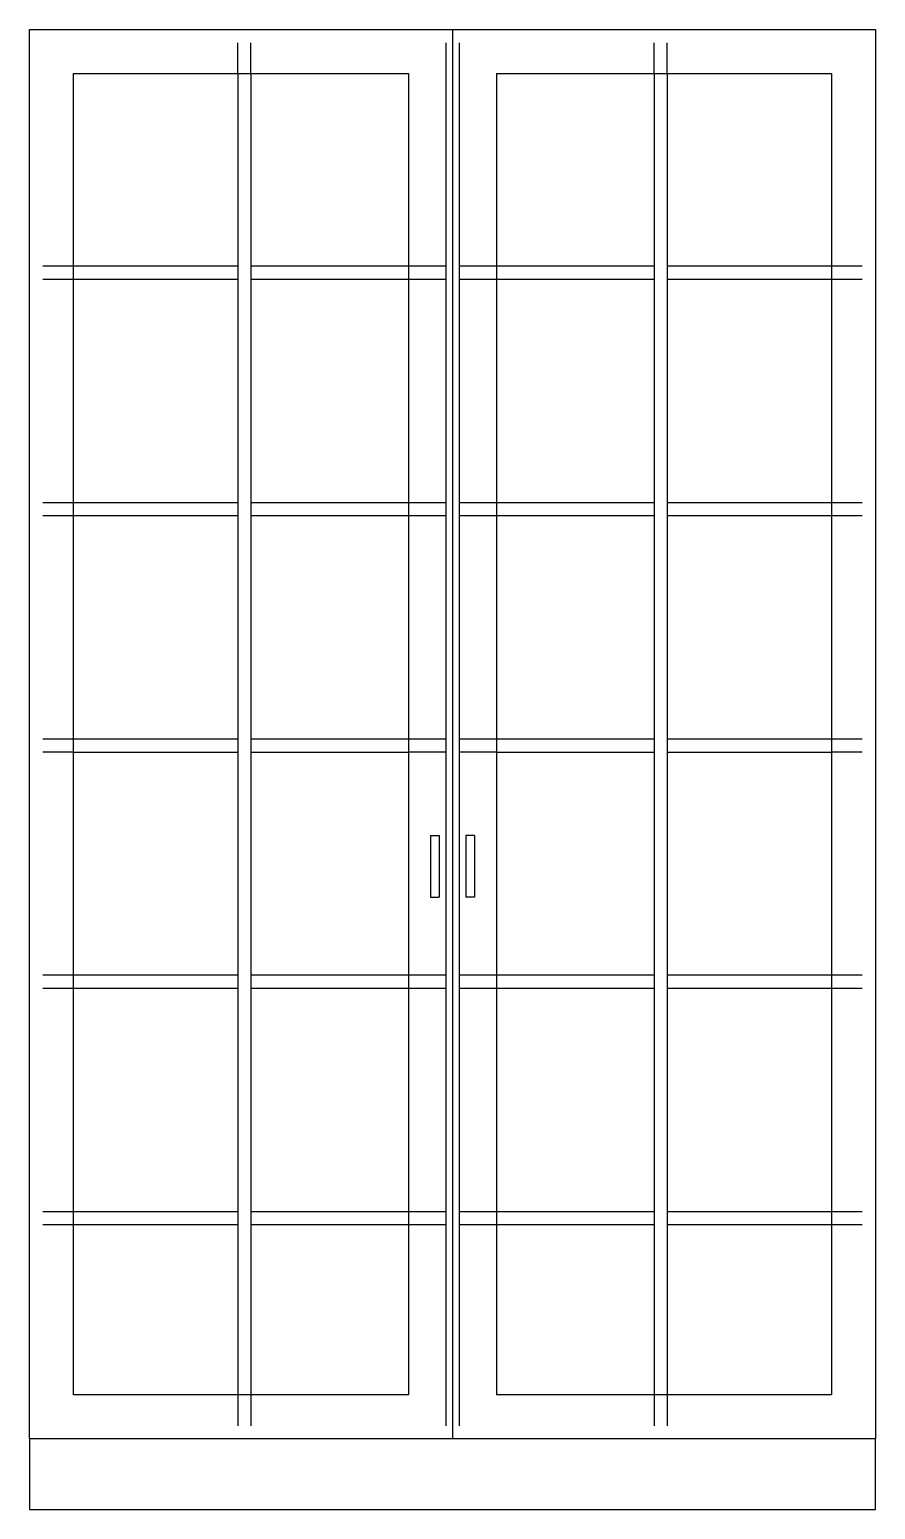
# Model space of a CAD drawing. Extents: x 0 to 48, y 0 to 84.
import ezdxf

# ---------------------------------------------------------------- set-up
doc = ezdxf.new("R2010")
doc.units = 0
doc.header["$LTSCALE"] = 3
doc.linetypes.add('HIDDEN', pattern=[0])
doc.layers.get('0').update_dxf_attribs({"linetype": 'CONTINUOUS'})
doc.layers.add('HID', color=7, linetype='HIDDEN')

msp = doc.modelspace()

# ---------------------------------------------------------------- linework, layer by layer
at = {"color": 0}
for p, q in [((0, 84), (48, 84)), ((0, 4), (0, 84)), ((24, 84), (24, 4)), ((48, 84), (48, 4)), ((2.5, 6.5), (2.5, 81.5)), ((2.5, 81.5), (21.5, 81.5)), ((11.812, 81.5), (11.812, 6.5)), ((12.562, 81.5), (12.562, 6.5)), ((21.5, 81.5), (21.5, 6.5)), ((26.5, 81.5), (26.5, 6.5)), ((26.5, 81.5), (45.5, 81.5)), ((35.438, 81.5), (35.438, 6.5)), ((36.188, 81.5), (36.188, 6.5)), ((45.5, 81.5), (45.5, 6.5)), ((2.5, 70.586), (11.812, 70.586)), ((12.562, 70.586), (21.5, 70.586)), ((26.5, 70.586), (35.438, 70.586)), ((36.188, 70.586), (45.5, 70.586)), ((2.5, 69.836), (11.812, 69.836)), ((12.562, 69.836), (21.5, 69.836)), ((26.5, 69.836), (35.438, 69.836)), ((36.188, 69.836), (45.5, 69.836)), ((2.5, 57.164), (11.812, 57.164)), ((12.562, 57.164), (21.5, 57.164)), ((26.5, 57.164), (35.438, 57.164)), ((36.188, 57.164), (45.5, 57.164)), ((2.5, 56.414), (11.812, 56.414)), ((12.562, 56.414), (21.5, 56.414)), ((26.5, 56.414), (35.438, 56.414)), ((36.188, 56.414), (45.5, 56.414)), ((2.5, 43.742), (11.812, 43.742)), ((12.562, 43.742), (21.5, 43.742)), ((26.5, 43.742), (35.438, 43.742)), ((36.188, 43.742), (45.5, 43.742)), ((2.5, 42.992), (11.812, 42.992)), ((12.562, 42.992), (21.5, 42.992)), ((26.5, 42.992), (35.438, 42.992)), ((36.188, 42.992), (45.5, 42.992)), ((22.75, 38.25), (22.75, 34.75)), ((22.75, 38.25), (23.25, 38.25)), ((23.25, 38.25), (23.25, 34.75)), ((24.75, 38.25), (24.75, 34.75)), ((25.25, 38.25), (24.75, 38.25)), ((25.25, 38.25), (25.25, 34.75)), ((22.75, 34.75), (23.25, 34.75)), ((25.25, 34.75), (24.75, 34.75)), ((2.5, 30.336), (11.812, 30.336)), ((12.562, 30.336), (21.5, 30.336)), ((26.5, 30.336), (35.438, 30.336)), ((36.188, 30.336), (45.5, 30.336)), ((2.5, 29.586), (11.812, 29.586)), ((12.562, 29.586), (21.5, 29.586)), ((26.5, 29.586), (35.438, 29.586)), ((36.188, 29.586), (45.5, 29.586)), ((2.5, 16.914), (11.812, 16.914)), ((12.562, 16.914), (21.5, 16.914)), ((26.5, 16.914), (35.438, 16.914)), ((36.188, 16.914), (45.5, 16.914)), ((2.5, 16.164), (11.812, 16.164)), ((12.562, 16.164), (21.5, 16.164)), ((26.5, 16.164), (35.438, 16.164)), ((36.188, 16.164), (45.5, 16.164)), ((21.5, 6.5), (2.5, 6.5)), ((45.5, 6.5), (26.5, 6.5)), ((48, 4), (0, 4)), ((0, 4), (0, 0)), ((48, 0), (48, 4)), ((0, 0), (48, 0))]:
    msp.add_line(p, q, dxfattribs=at)
at = {"layer": 'HID', "color": 0}
for p, q in [((11.812, 81.5), (11.812, 83.25)), ((12.562, 81.5), (12.562, 83.25)), ((23.625, 83.25), (23.625, 4.75)), ((24.375, 83.25), (24.375, 4.75)), ((35.438, 81.5), (35.438, 83.25)), ((36.188, 81.5), (36.188, 83.25)), ((0.75, 70.586), (2.5, 70.586)), ((21.5, 70.586), (23.625, 70.586)), ((24.375, 70.586), (26.5, 70.586)), ((45.5, 70.586), (47.25, 70.586)), ((0.75, 69.836), (2.5, 69.836)), ((21.5, 69.836), (23.625, 69.836)), ((24.375, 69.836), (26.5, 69.836)), ((45.5, 69.836), (47.25, 69.836)), ((0.75, 57.164), (2.5, 57.164)), ((21.5, 57.164), (23.625, 57.164)), ((24.375, 57.164), (26.5, 57.164)), ((45.5, 57.164), (47.25, 57.164)), ((0.75, 56.414), (2.5, 56.414)), ((21.5, 56.414), (23.625, 56.414)), ((24.375, 56.414), (26.5, 56.414)), ((45.5, 56.414), (47.25, 56.414)), ((0.75, 43.75), (2.5, 43.75)), ((21.5, 43.75), (23.625, 43.75)), ((24.375, 43.75), (26.5, 43.75)), ((45.5, 43.75), (47.25, 43.75)), ((0.75, 43), (2.5, 43)), ((21.5, 43), (23.625, 43)), ((24.375, 43), (26.5, 43)), ((45.5, 43), (47.25, 43)), ((0.75, 30.336), (2.5, 30.336)), ((21.5, 30.336), (23.625, 30.336)), ((24.375, 30.336), (26.5, 30.336)), ((45.5, 30.336), (47.25, 30.336)), ((0.75, 29.586), (2.5, 29.586)), ((21.5, 29.586), (23.625, 29.586)), ((24.375, 29.586), (26.5, 29.586)), ((45.5, 29.586), (47.25, 29.586)), ((0.75, 16.914), (2.5, 16.914)), ((21.5, 16.914), (23.625, 16.914)), ((24.375, 16.914), (26.5, 16.914)), ((45.5, 16.914), (47.25, 16.914)), ((0.75, 16.164), (2.5, 16.164)), ((21.5, 16.164), (23.625, 16.164)), ((24.375, 16.164), (26.5, 16.164)), ((45.5, 16.164), (47.25, 16.164)), ((11.812, 6.5), (11.812, 4.75)), ((12.562, 6.5), (12.562, 4.75)), ((35.438, 6.5), (35.438, 4.75)), ((36.188, 6.5), (36.188, 4.75))]:
    msp.add_line(p, q, dxfattribs=at)

doc.saveas('drawing.dxf')
